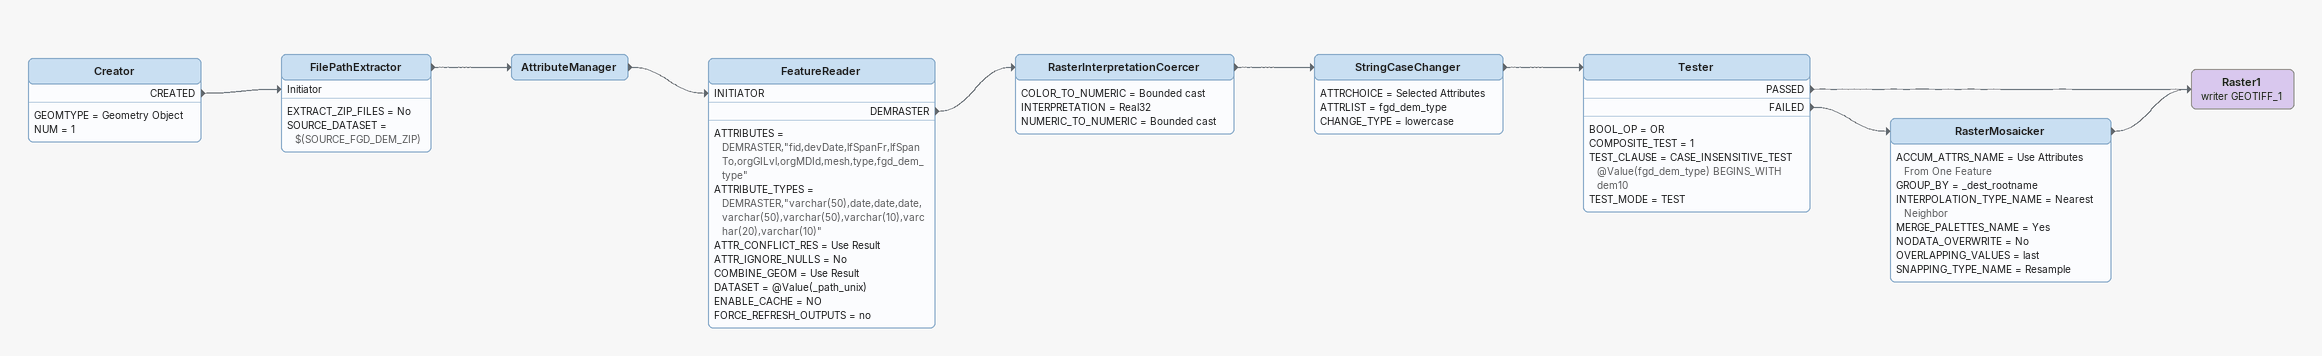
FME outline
Creator
    GEOMTYPE = Geometry Object
    NUM = 1
    CREATED -> FilePathExtractor [Initiator]
FilePathExtractor
    EXTRACT_ZIP_FILES = No
    SOURCE_DATASET = $(SOURCE_FGD_DEM_ZIP)
    -> AttributeManager
AttributeManager
    -> FeatureReader [INITIATOR]
FeatureReader
    ATTRIBUTES = DEMRASTER,"fid,devDate,lfSpanFr,lfSpanTo,orgGILvl,orgMDId,mesh,type,fgd_dem_type"
    ATTRIBUTE_TYPES = DEMRASTER,"varchar(50),date,date,date,varchar(50),varchar(50),varchar(10),varchar(20),varchar(10)"
    ATTR_CONFLICT_RES = Use Result
    ATTR_IGNORE_NULLS = No
    COMBINE_GEOM = Use Result
    DATASET = @Value(_path_unix)
    ENABLE_CACHE = NO
    FORCE_REFRESH_OUTPUTS = no
    DEMRASTER -> RasterInterpretationCoercer
RasterInterpretationCoercer
    COLOR_TO_NUMERIC = Bounded cast
    INTERPRETATION = Real32
    NUMERIC_TO_NUMERIC = Bounded cast
    -> StringCaseChanger
StringCaseChanger
    ATTRCHOICE = Selected Attributes
    ATTRLIST = fgd_dem_type
    CHANGE_TYPE = lowercase
    -> Tester
Tester
    BOOL_OP = OR
    COMPOSITE_TEST = 1
    TEST_CLAUSE = CASE_INSENSITIVE_TEST @Value(fgd_dem_type) BEGINS_WITH dem10
    TEST_MODE = TEST
    PASSED -> Raster1 (writer GEOTIFF_1)
    FAILED -> RasterMosaicker
RasterMosaicker
    ACCUM_ATTRS_NAME = Use Attributes From One Feature
    GROUP_BY = _dest_rootname
    INTERPOLATION_TYPE_NAME = Nearest Neighbor
    MERGE_PALETTES_NAME = Yes
    NODATA_OVERWRITE = No
    OVERLAPPING_VALUES = last
    SNAPPING_TYPE_NAME = Resample
    -> Raster1 (writer GEOTIFF_1)
Raster1 (writer GEOTIFF_1)
